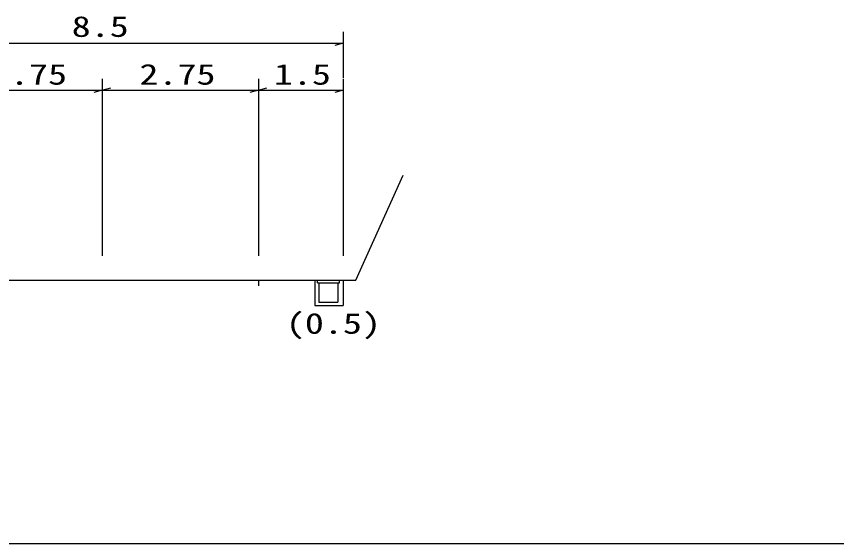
# Model space of a CAD drawing. Units: millimetres, scale not verified. Extents: x 40000 to 680000, y 20000 to 380000.
# Drawn here: x 291167 to 363711, y 205000 to 251625 of the extents above; entities that cross this region are included whole.
import ezdxf
from ezdxf.enums import TextEntityAlignment as Align

# ---------------------------------------------------------------- set-up
doc = ezdxf.new("R2010")
doc.units = ezdxf.units.MM
doc.header["$LTSCALE"] = 1000
doc.layers.add('M-BGD', color=7, linetype='Continuous', lineweight=25)
doc.layers.add('M-TTL-BAND', color=7, linetype='Continuous', lineweight=25)
doc.styles.add('ＭＳ ゴシック', font='')
doc.styles.get('ＭＳ ゴシック').set_extended_font_data('MS Gothic')

# ---------------------------------------------------------------- blocks, each defined once
blk = doc.blocks.new('BUHIN228')
at = {"color": 7, "linetype": 'Continuous', "lineweight": 25}
blk.add_line((0, 0), (-690, -364), dxfattribs=at)
blk = doc.blocks.new('BUHIN227')
at = {"color": 7, "linetype": 'Continuous', "lineweight": 25}
blk.add_line((0, 0), (690, 364), dxfattribs=at)

msp = doc.modelspace()

# ---------------------------------------------------------------- linework, layer by layer
at = {"layer": 'M-BGD'}
for p, q in [((320081, 250265), (320081, 246182)), ((277585, 249265), (320081, 249265)), ((298766, 246102), (298766, 230446)), ((312570, 246102), (312570, 230446)), ((320081, 246102), (320081, 230446)), ((284962, 245102), (298766, 245102)), ((298766, 245102), (312570, 245102)), ((312570, 245102), (319757, 245102)), ((319757, 245102), (320081, 245102)), ((321197, 228309), (325364, 237572)), ((280019, 228309), (317561, 228309)), ((312570, 228309), (312570, 227802)), ((317561, 228309), (317561, 226068)), ((317561, 228309), (320081, 228309)), ((317811, 228049), (317811, 228309)), ((317811, 228049), (319757, 228049)), ((317910, 228049), (317910, 226362)), ((319588, 228049), (319588, 226362)), ((319757, 228049), (319757, 228309)), ((320081, 228309), (320081, 226068)), ((320081, 228309), (321197, 228309)), ((317910, 226362), (319588, 226362)), ((317561, 226068), (320081, 226068))]:
    msp.add_line(p, q, dxfattribs=at)
at = {"layer": 'M-TTL-BAND'}
msp.add_line((40000, 205000), (579000, 205000), dxfattribs=at)

# ---------------------------------------------------------------- block references
at = {"layer": 'M-BGD', "rotation": 348.22994}
for name, p in [('BUHIN228', (320081, 249265)), ('BUHIN228', (298766, 245102)), ('BUHIN227', (298766, 245102)), ('BUHIN228', (312570, 245102)), ('BUHIN227', (312570, 245102)), ('BUHIN228', (320081, 245102))]:
    msp.add_blockref(name, p, dxfattribs=at)

# ---------------------------------------------------------------- texts
at = {"layer": 'M-BGD', "style": 'ＭＳ ゴシック', "width": 1.35}
for s, p in [('8.5', (296056, 249265)), ('2.75', (288919, 245036)), ('2.75', (302047, 245036)), ('1.5', (313941, 245036)), ('(0.5)', (314998, 223010))]:
    msp.add_text(s, height=1833, dxfattribs=at).set_placement(p, align=Align.BOTTOM_LEFT)

doc.saveas('drawing.dxf')
